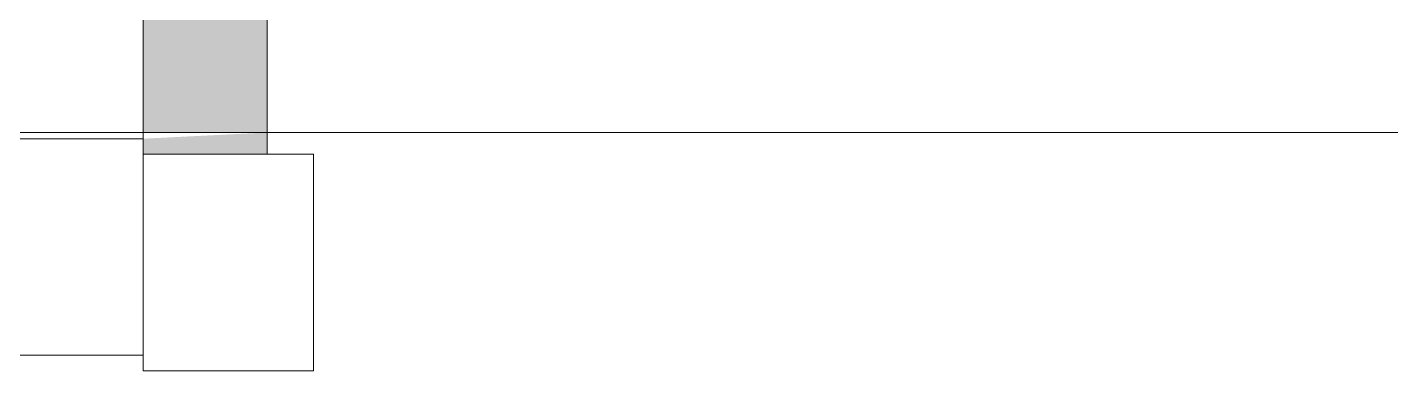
# Model space of a CAD drawing. Header units: millimetres. Extents: x -1178 to 415037, y -3506 to 42334.
# Drawn here: x 22542.6 to 22982.5, y 7843 to 7954 of the extents above; entities that cross this region are included whole.
import ezdxf

# ---------------------------------------------------------------- set-up
doc = ezdxf.new("R2010")
doc.units = ezdxf.units.MM
for name, color, linetype, lineweight in [('A-DETL-GENF', 7, 'Continuous', 9), ('A-FLOR', 7, 'Continuous', 9), ('A-GLAZ-CWMG', 7, 'Continuous', 9), ('A-GLAZ-CWMG-1', 7, 'Continuous', 20)]:
    doc.layers.add(name, color=color, linetype=linetype, lineweight=lineweight)
doc.layers.add('A-DOOR-1', color=7, linetype='Continuous', lineweight=5, true_color=0xc0c0c0)
doc.layers.add('A-FLOR-PATT-1', color=7, linetype='Continuous', lineweight=9, true_color=0xeef6ff, transparency=0.5)

# ---------------------------------------------------------------- blocks, each defined once
blk = doc.blocks.new('Дверь_Витражная_остекление_ - ДВН_ДАО_Главный вход_1200 в свету-31742133-Объем проектирования 1 этажа')
at = {"layer": 'A-DETL-GENF'}
for p, q in [((-647.5, 925), (-647.5, 35)), ((-607.5, 30), (-607.5, 925)), ((-647.5, 30), (-607.5, 30)), ((-592.5, 30), (-647.5, 30)), ((-592.5, -40), (-592.5, 30)), ((-647.5, -35), (-647.5, -40)), ((-647.5, -40), (-592.5, -40))]:
    blk.add_line(p, q, dxfattribs=at)
at = {"layer": 'A-DOOR-1'}
blk.add_line((-647.5, 925), (-647.5, 35), dxfattribs=at)
blk.add_arc((-647.5, 30), 895, 360, 90, dxfattribs=at)
blk = doc.blocks.new('Прямоугольный импост - 50 x 70 мм-31701779-Объем проектирования 1 этажа')
at = {"layer": 'A-GLAZ-CWMG-1'}
for p, q in [((0, 35), (-70, 35)), ((-70, 35), (-70, -35)), ((0, -35), (0, -17)), ((-70, -35), (0, -35))]:
    blk.add_line(p, q, dxfattribs=at)

msp = doc.modelspace()

# ---------------------------------------------------------------- hatches: boundary and pattern name
at = {"layer": 'A-FLOR-PATT-1'}
h = msp.add_hatch(color=256, dxfattribs=at)
h.paths.add_polyline_path([(30320, 7920), (30318.06, 8760.14), (30300, 8762.06), (30300, 7920)])
h.paths.add_polyline_path([(23835, 7920), (23875, 7920), (23875, 8313), (23835, 8313)])
h.paths.add_polyline_path([(22620, 7920), (22620, 8808), (22580, 8808), (22580, 7920)])
h.paths.add_polyline_path([(38166.62, 8020), (38520, 8020), (38520, 8065), (37544.5, 8065), (37544.5, 8020), (37970, 8020)])
h.paths.add_polyline_path([(38103.51, 10010), (38520, 10010), (38520, 10055), (37544.5, 10055), (37544.5, 10010), (37970, 10010)])
h = msp.add_hatch(color=256, dxfattribs=at)
h.paths.add_polyline_path([(23875, 7913), (23875, 7920), (23835, 7918), (23835, 7913)])
h.paths.add_polyline_path([(22580, 7913), (22620, 7913), (22620, 7920), (22580, 7918)])

# ---------------------------------------------------------------- linework, layer by layer
at = {"layer": 'A-FLOR'}
msp.add_line((20210.26, 7920), (30210, 7920), dxfattribs=at)

# ---------------------------------------------------------------- block references
at = {"layer": 'A-DOOR-1'}
msp.add_blockref('Дверь_Витражная_остекление_ - ДВН_ДАО_Главный вход_1200 в свету-31742133-Объем проектирования 1 этажа', (23227.5, 7883), dxfattribs=at)
at = {"layer": 'A-GLAZ-CWMG', "rotation": 180}
msp.add_blockref('Прямоугольный импост - 50 x 70 мм-31701779-Объем проектирования 1 этажа', (22510, 7883), dxfattribs=at)

doc.saveas('drawing.dxf')
